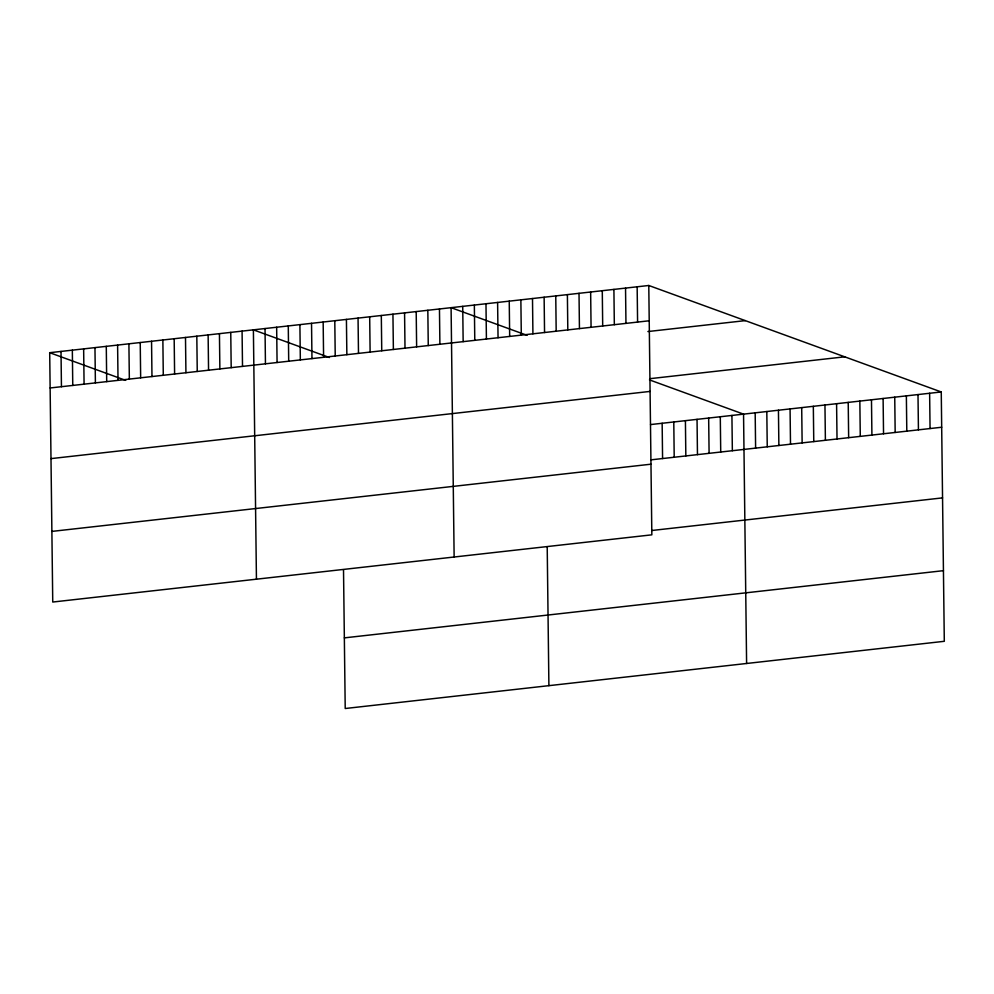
<?xml version="1.0" encoding="UTF-8"?>
<svg xmlns="http://www.w3.org/2000/svg" width="994" height="994" viewBox="0 0 994 994"><rect width="100%" height="100%" fill="white"/><g stroke="black" fill="none" stroke-linecap="round" stroke-linejoin="round"><path stroke-width="1.49" d="M648.784 285.489L651.84 534.834L52.744 602.041L49.7 352.696L648.784 285.489L941.256 391.959L944.3 641.304L345.216 708.511L343.514 569.637M50.135 387.971L649.219 320.776M647.902 331.549L745.301 320.627M649.952 378.677L844.738 356.821M50.992 458.619L650.088 391.412M650.523 424.575L941.256 391.959M650.946 459.849L941.691 427.246M51.887 531.405L650.971 464.198M651.816 530.498L942.548 497.882M344.346 637.875L943.443 570.668M527.093 335.338L451.09 307.668L454.134 557.013M649.455 379.882L743.549 414.138L746.606 663.483M329.399 357.517L253.395 329.846L256.44 579.191M49.7 352.696L125.704 380.367M929.626 393.264L930.061 428.551M917.996 394.568L918.431 429.855M906.366 395.873L906.801 431.16M894.737 397.178L895.172 432.452M883.107 398.482L883.542 433.757M871.477 399.787L871.912 435.061M859.847 401.091L860.282 436.366M848.217 402.396L848.652 437.671M836.588 403.701L837.023 438.975M824.958 405.005L825.393 440.28M813.328 406.31L813.763 441.584M801.698 407.615L802.133 442.889M790.068 408.919L790.503 444.194M778.439 410.224L778.874 445.498M766.809 411.528L767.244 446.803M755.179 412.833L755.614 448.108M731.919 415.442L732.354 450.717M720.29 416.747L720.725 452.022M708.66 418.052L709.095 453.326M697.043 419.356L697.465 454.631M685.413 420.661L685.835 455.935M673.783 421.965L674.205 457.24M662.153 423.27L662.576 458.545M637.154 286.794L637.589 322.081M625.537 288.098L625.959 323.385M613.907 289.403L614.329 324.69M602.277 290.708L602.699 325.995M590.647 292.012L591.07 327.299M579.017 293.317L579.44 328.604M567.388 294.622L567.81 329.909M555.758 295.926L556.18 331.213M544.128 297.231L544.55 332.518M547.209 546.787L548.899 685.661M532.498 298.535L532.921 333.822M520.868 299.84L521.303 335.127M509.239 301.145L509.673 336.432M497.609 302.449L498.044 337.736M485.979 303.754L486.414 339.041M474.349 305.059L474.784 340.346M462.719 306.363L463.154 341.65M439.46 308.972L439.895 344.259M427.83 310.277L428.265 345.564M416.2 311.582L416.635 346.856M404.57 312.886L405.005 348.161M392.941 314.191L393.375 349.466M381.311 315.496L381.746 350.77M369.681 316.8L370.116 352.075M358.051 318.105L358.486 353.379M346.421 319.409L346.856 354.684M334.792 320.714L335.226 355.989M323.162 322.019L323.597 357.293M311.532 323.323L311.967 358.598M299.902 324.628L300.337 359.903M288.272 325.933L288.707 361.207M276.655 327.237L277.077 362.512M265.025 328.542L265.448 363.816M242.076 331.114L242.511 366.401M230.757 332.381L231.192 367.668M219.438 333.649L219.873 368.936M208.131 334.916L208.554 370.203M196.812 336.196L197.247 371.47M185.493 337.463L185.928 372.738M174.174 338.73L174.609 374.017M162.867 339.998L163.289 375.285M151.548 341.265L151.97 376.552M140.229 342.532L140.663 377.819M128.909 343.812L129.344 379.087M117.603 345.08L118.025 380.354M106.283 346.347L106.706 381.634M94.964 347.614L95.399 382.901M83.645 348.882L84.08 384.169M72.338 350.149L72.761 385.436M61.019 351.429L61.442 386.703"/></g></svg>
